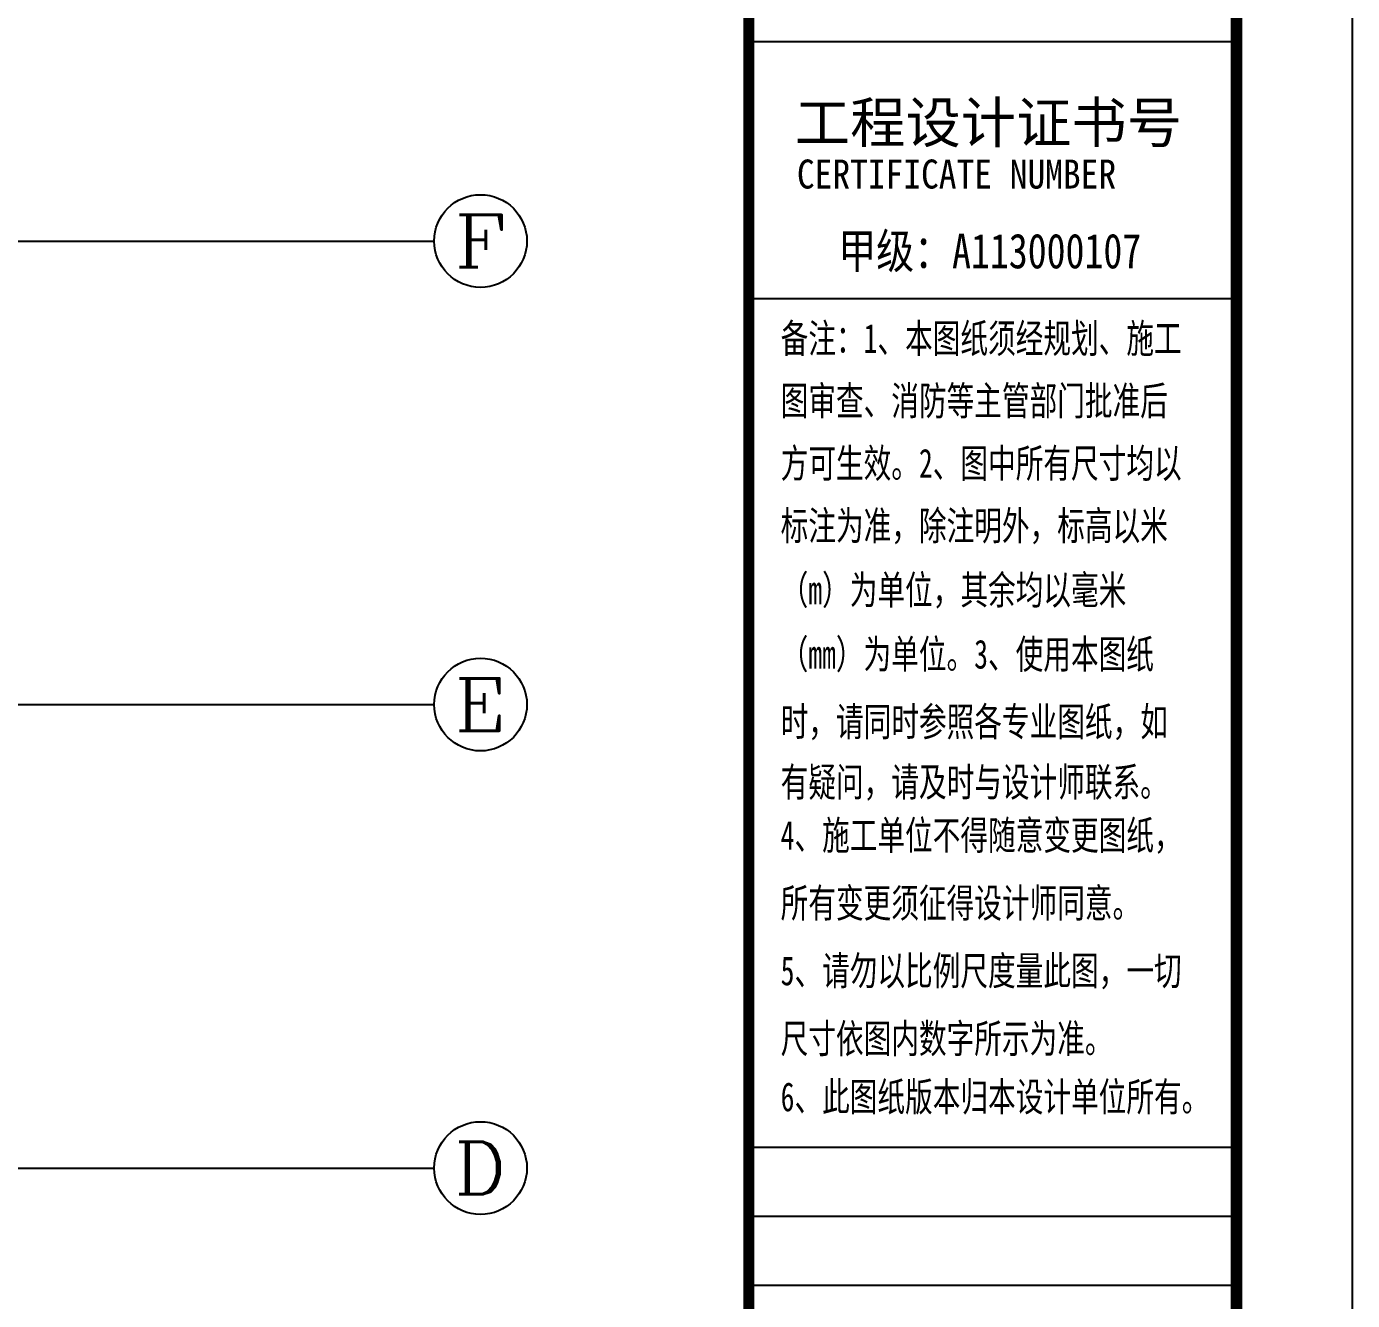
# Model space of a CAD drawing. Extents: x -266287 to 275962, y -324567 to 363765.
# Drawn here: x -94653 to -71765, y -22852 to -864 of the extents above; entities that cross this region are included whole.
import ezdxf
from ezdxf.enums import TextEntityAlignment as Align

# ---------------------------------------------------------------- set-up
doc = ezdxf.new("R2010")
doc.units = 0
doc.header["$LTSCALE"] = 1000
doc.layers.get('0').update_dxf_attribs({"linetype": 'CONTINUOUS'})
for name, color, linetype in [('0-TK', 4, 'CONTINUOUS'), ('AXIS', 3, 'CONTINUOUS'), ('AXIS_TEXT', 7, 'CONTINUOUS'), ('PUB_TITLE', 4, 'CONTINUOUS')]:
    doc.layers.add(name, color=color, linetype=linetype)
doc.styles.add('-黑体', font='simhei.ttf', dxfattribs={"width": 0.8})
doc.styles.add('_TCH_AXIS', font='COMPLEX', dxfattribs={"bigfont": 'GBCBIG'})
doc.styles.add('COMPLEX', font='COMPLEX')

# ---------------------------------------------------------------- blocks, each defined once
blk = doc.blocks.new('_AXISO')
blk.add_circle((0, 0), 0.5)
at = {"layer": 'AXIS_TEXT', "style": 'COMPLEX', "width": 1.041667}
blk.add_attdef('A', text='', height=0.56, dxfattribs=at).set_placement((-0.25, -0.28), (0.25, -0.28), align=Align.FIT)

msp = doc.modelspace()

# ---------------------------------------------------------------- linework, layer by layer
at = {"layer": '0-TK'}
for p, q in [((-82183.49798, -1125.11917), (-73764.58828, -1125.11917)), ((-82183.49798, -1125.11917), (-73764.58828, -1125.11917)), ((-82183.49798, -5560.45762), (-73764.58828, -5560.45762)), ((-82183.49798, -20205.36582), (-73764.58828, -20205.36582)), ((-82183.49798, -21397.48718), (-73764.58828, -21397.48718)), ((-82183.49798, -22589.60855), (-73764.58828, -22589.60855))]:
    msp.add_line(p, q, dxfattribs=at)
at = {"layer": '0-TK', "const_width": 191.9817}
msp.add_lwpolyline([(-82183.49798, -60566.69496), (-82183.49798, 19433.30504)], dxfattribs=at)
at = {"layer": 'AXIS'}
for p, q in [((-95615.20461, -4566.69496), (-87615.20461, -4566.69496)), ((-95615.20461, -12566.69496), (-87615.20461, -12566.69496)), ((-95615.20461, -20566.69496), (-87615.20461, -20566.69496))]:
    msp.add_line(p, q, dxfattribs=at)
at = {"layer": 'PUB_TITLE'}
msp.add_lwpolyline([(-220364.58828, -62566.69496), (-71764.58828, -62566.69496), (-71764.58828, 21433.30504), (-220364.58828, 21433.30504)], close=True, dxfattribs=at)
at = {"layer": 'PUB_TITLE', "const_width": 200}
msp.add_lwpolyline([(-215364.58828, -60566.69496), (-73764.58828, -60566.69496), (-73764.58828, 19433.30504), (-215364.58828, 19433.30504)], close=True, dxfattribs=at)

# ---------------------------------------------------------------- block references
at = {"layer": 'AXIS'}
ref = msp.add_blockref('_AXISO', (-86815.20461, -4566.69496), dxfattribs=dict(at, xscale=1600, yscale=1600, zscale=1600))
ref.add_attrib('A', 'F', dxfattribs={"layer": 'AXIS_TEXT', "height": 905.09668, "style": '_TCH_AXIS', "width": 1.3125}).set_placement((-87267.75295, -5019.2433), (-86362.65627, -5019.2433), align=Align.FIT)
ref = msp.add_blockref('_AXISO', (-86815.20461, -12566.69496), dxfattribs=dict(at, xscale=1600, yscale=1600, zscale=1600))
ref.add_attrib('A', 'E', dxfattribs={"layer": 'AXIS_TEXT', "height": 905.09668, "style": '_TCH_AXIS', "width": 1.3125}).set_placement((-87267.75295, -13019.2433), (-86362.65627, -13019.2433), align=Align.FIT)
ref = msp.add_blockref('_AXISO', (-86815.20461, -20566.69496), dxfattribs=dict(at, xscale=1600, yscale=1600, zscale=1600))
ref.add_attrib('A', 'D', dxfattribs={"layer": 'AXIS_TEXT', "height": 905.09668, "style": '_TCH_AXIS', "width": 1.235294}).set_placement((-87267.75295, -21019.2433), (-86362.65627, -21019.2433), align=Align.FIT)

# ---------------------------------------------------------------- texts
at = {"style": '-黑体'}
msp.add_text('工程设计证书号', height=700, dxfattribs=at).set_placement((-81390.2918, -2870.43354))
for s, height, width, p in [('CERTIFICATE NUMBER', 500, 0.9, (-81354.64938, -3659.95435)), ('甲级：A113000107', 600, 0.8, (-80640.60938, -5037.52566))]:
    msp.add_text(s, height=height, dxfattribs=dict(at, width=width)).set_placement(p)
at = {"style": '-黑体', "width": 0.7}
for s, p in [('备注：1、本图纸须经规划、施工', (-81635.0518, -6246.38892)), ('图审查、消防等主管部门批准后', (-81635.0518, -7323.77298)), ('方可生效。2、图中所有尺寸均以', (-81635.0518, -8401.15703)), ('标注为准，除注明外，标高以米', (-81635.0518, -9478.54109)), ('（m）为单位，其余均以毫米', (-81635.0518, -10587.53043)), ('（mm）为单位。3、使用本图纸', (-81635.0518, -11696.51976)), ('时，请同时参照各专业图纸，如', (-81635.0518, -12861.09905)), ('有疑问，请及时与设计师联系。', (-81635.0518, -13904.42206)), ('4、施工单位不得随意变更图纸，', (-81635.0518, -14821.99274)), ('所有变更须征得设计师同意。', (-81635.0518, -15991.53821)), ('5、请勿以比例尺度量此图，一切', (-81635.0518, -17161.08369)), ('尺寸依图内数字所示为准。', (-81635.0518, -18330.62916)), ('6、此图纸版本归本设计单位所有。', (-81635.0518, -19336.64434))]:
    msp.add_text(s, height=500, dxfattribs=at).set_placement(p, align=Align.MIDDLE_LEFT)

doc.saveas('drawing.dxf')
